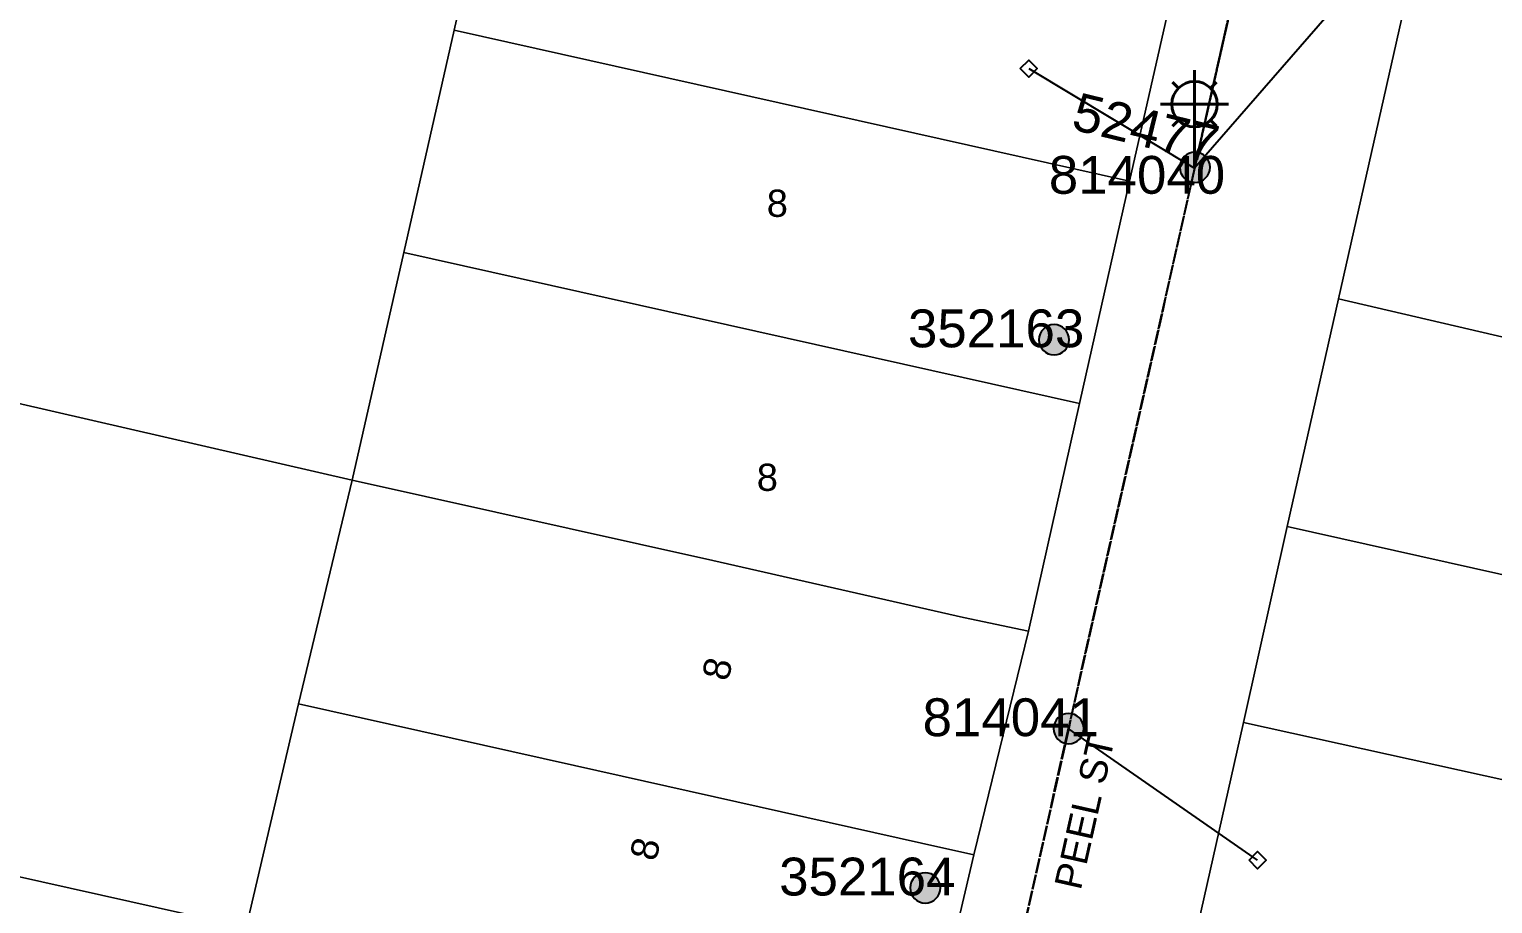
# Model space of a CAD drawing. Header units: metres. Extents: x 311347 to 316656, y 6252667 to 6255486.
# Drawn here: x 314664.5 to 314761.2, y 6254896.4 to 6254954.2 of the extents above; entities that cross this region are included whole.
import ezdxf
from ezdxf.enums import TextEntityAlignment as Align

# ---------------------------------------------------------------- set-up
doc = ezdxf.new("R2010")
doc.units = ezdxf.units.M
doc.linetypes.add('Cable Exist OH', pattern=[1, 1, 0])
doc.layers.get('0').update_dxf_attribs({"color": 6})
for name, color, linetype, lineweight in [('Cadastre Buildings_SP_EXT', 9, 'Continuous', 5), ('Cadastre Land Parcels_SP_EXT', 9, 'Continuous', 5), ('Cadastre Roads_SP_EXT', 7, 'Continuous', 5)]:
    doc.layers.add(name, color=color, linetype=linetype, lineweight=lineweight)
for name, color, linetype in [('Equip_SP_SL_EXT', 7, 'Continuous'), ('Mains_HV_EXT', 7, 'Continuous'), ('Mains_LV_EXT', 7, 'Continuous'), ('Mains_SL_EXT', 7, 'Continuous'), ('Services_SP_EXT', 7, 'Continuous'), ('SupportsOH_SP_TR_HV_LV_SL_EXT', 7, 'Continuous')]:
    doc.layers.add(name, color=color, linetype=linetype)
doc.styles.add('iecARIAL', font='arial.ttf', dxfattribs={"height": 2})
doc.styles.add('POLE_LABEL', font='arial.ttf')
doc.styles.get("Standard").update_dxf_attribs({"font": 'arial.ttf'})

# ---------------------------------------------------------------- blocks, each defined once
blk = doc.blocks.new('SL_LANTERN_EXT')
at = {"lineweight": 40}
for p, q in [((0, 1.968), (0, 6.468)), ((-1.459, 5.676), (-1.061, 5.278)), ((1.458, 5.676), (1.06, 5.278)), ((-2.25, 4.218), (2.25, 4.218)), ((-1.459, 2.759), (-1.061, 3.157)), ((1.458, 2.759), (1.06, 3.157)), ((0, 0), (0, 2.721))]:
    blk.add_line(p, q, dxfattribs=at)
blk.add_circle((0, 4.218), 1.5, dxfattribs=at)
at = {"style": 'iecARIAL', "flags": 8}
blk.add_attdef('ASSET_NUM', (1.5, 1.5), '', height=2.5, dxfattribs=at)
for tag, p, height, flags in [('CONSTRUCTED_VOLTAGE', (0.981, -0.653), 0.2, 9), ('CONTROL_TYPE', (0.981, -0.853), 0.2, 9), ('LANTERN_PURPOSE', (0.981, -1.053), 0.2, 9), ('LNUMBER', (2.181, -3.253), 2.5, 8), ('OPERATING_VOLTAGE', (0.981, -1.653), 0.2, 9), ('ORIENTATION', (0.981, -1.853), 0.2, 9), ('OWNED_BY', (0.981, -2.053), 0.2, 9), ('LANTERN_TYPE', (0.981, -1.253), 0.2, 9), ('NO_PHASES', (0.981, -1.453), 0.2, 9), ('STATE', (0.981, -2.253), 0.2, 9), ('CEXIST', (0.981, -2.653), 0.2, 9), ('CNEW', (0.981, -2.853), 0.2, 9), ('CNUMBER', (0.981, -3.053), 0.2, 9), ('USAGE', (0.981, -2.453), 0.2, 9), ('CREMOVE', (0.981, -3.253), 0.2, 9), ('CREPLACE', (0.981, -3.453), 0.2, 9), ('LKINGHEIGHT', (0.981, -3.653), 0.2, 9), ('LBRACKET', (0.981, -3.853), 0.2, 9), ('LBRACKETVOCAB', (0.981, -4.053), 0.2, 9), ('LCATEGORY', (0.981, -4.253), 0.2, 9), ('LCHARGE1', (0.981, -4.453), 0.2, 9), ('LCHARGE1PERCENT', (0.981, -4.653), 0.2, 9), ('LCHARGE2', (0.981, -4.853), 0.2, 9), ('LCHARGE2PERCENT', (0.981, -5.053), 0.2, 9), ('LCHARGE3', (0.981, -5.253), 0.2, 9), ('LCHARGE3PERCENT', (0.981, -5.453), 0.2, 9), ('LEXIST', (0.981, -5.653), 0.2, 9), ('LLAMP', (0.981, -5.853), 0.2, 9), ('LLAMPVOCAB', (0.981, -6.053), 0.2, 9), ('LMAST', (0.981, -6.253), 0.2, 9), ('LMASTVOCAB', (0.981, -6.453), 0.2, 9), ('LNEW', (0.981, -6.653), 0.2, 9), ('LANTNUMBER', (0.981, -6.853), 0.2, 9), ('LOUTREACH', (0.981, -7.253), 0.2, 9), ('LOUTREACHVOCAB', (0.981, -7.453), 0.2, 9), ('LRATECODE', (0.981, -7.653), 0.2, 9), ('LREMOVE', (0.981, -7.853), 0.2, 9), ('LREPLACE', (0.981, -8.053), 0.2, 9), ('LTYPE', (0.981, -8.253), 0.2, 9), ('LTYPEVOCAB', (0.981, -8.453), 0.2, 9), ('LEGEND', (0.981, -8.653), 0.2, 9), ('LOCATION', (0.981, -8.853), 0.2, 9), ('STREETNAME', (0.981, -9.253), 0.2, 9), ('SUBURB', (0.981, -9.453), 0.2, 1), ('NOTES', (0.981, -9.053), 0.2, 9)]:
    blk.add_attdef(tag, p, '', height=height, dxfattribs=dict(flags=flags))
blk = doc.blocks.new('CCP_EXT')
at = {"flags": 9}
for tag, p in [('STATE', (0, -1.8)), ('USAGE', (0, -1.2)), ('LEGEND', (0, -1.4)), ('LIFE_SUPPORT', (0, -1.6)), ('NOTES', (0, -2))]:
    blk.add_attdef(tag, text='', height=0.2, dxfattribs=at).set_placement(p, align=Align.MIDDLE_LEFT)
blk.add_wipeout([(0, 0.566), (0.566, 0), (0, -0.566), (-0.566, 0)])
blk.add_lwpolyline([(-0.566, 0), (0, 0.566), (0.566, 0), (0, -0.566), (-0.566, 0)])
at = {"flags": 1}
blk.add_attdef('Z', (0, 0), '', height=0.2, dxfattribs=at)
at = {"flags": 9}
for tag, p in [('CCP_TYPE', (0, 0)), ('OPERATING_VOLTAGE', (0, -0.6)), ('ORIENTATION', (0, -0.8)), ('OWNED_BY', (0, -1)), ('CONSTRUCTED_VOLTAGE', (0, -0.2)), ('NO_PHASES', (0, -0.4))]:
    blk.add_attdef(tag, text='', height=0.2, dxfattribs=at).set_placement(p, align=Align.MIDDLE_LEFT)
blk = doc.blocks.new('POLE_EXT')
blk.add_hatch(color=256).paths.add_polyline_path([(-1, 0, 1), (1, 0, 1)])
blk.add_lwpolyline([(-1, 0, 1), (1, 0, 1)], format="xyb", close=True)
for tag, height, flags, p in [('pNumber', 2.5, 8, (-17.84, 2.067)), ('OWNED_BY', 0.2, 9, (1.355, -0.4)), ('SPECIAL_USE', 0.2, 9, (1.355, -0.8)), ('STATE', 0.2, 9, (1.355, -1)), ('PARENT', 0.2, 9, (1.355, -0.6)), ('cLV', 0.2, 9, (1.355, -1.4)), ('cHV', 0.2, 9, (1.355, -2)), ('hDepth', 0.2, 9, (1.355, -1.6)), ('hDia', 0.2, 9, (1.355, -1.8)), ('USAGE', 0.2, 9, (1.355, -1.2)), ('LBRACKET', 0.2, 9, (1.355, -2.2)), ('LExisting', 0.2, 9, (1.355, -2.4)), ('LANTNUMBER', 0.2, 9, (1.355, -2.6)), ('LOther', 0.2, 9, (1.355, -2.8)), ('LRemove', 0.2, 9, (1.355, -3)), ('cLinedev', 0.2, 9, (1.355, -3.4)), ('pExisting', 0.2, 9, (1.355, -3.8)), ('LEGEND', 0.2, 9, (1.355, -3.2)), ('LOCATION', 0.2, 9, (1.355, -3.6)), ('pFooting', 0.2, 9, (1.355, -4.4)), ('pNew', 0.2, 9, (1.355, -4.6)), ('PFNUMBER', 0.2, 9, (1.355, -4)), ('NEWPFNUMBER', 0.2, 9, (1.355, -4.2)), ('pRelocate', 0.2, 9, (1.355, -5)), ('pRemove', 0.2, 9, (1.355, -5.2)), ('pReplace', 0.2, 9, (1.355, -5.4)), ('pStay', 0.2, 9, (1.355, -5.6)), ('pType', 0.2, 9, (1.355, -5.8)), ('cspan', 0.2, 9, (1.355, -6)), ('STREETNAME', 0.2, 9, (1.355, -6.2)), ('SUBURB', 0.2, 9, (1.355, -6.4)), ('NOTES', 0.2, 9, (1.355, -6.6)), ('MAINTAINED_BY', 0.2, 9, (1.355, -6.814)), ('OPERATED_BY', 0.2, 9, (1.355, -7.014))]:
    blk.add_attdef(tag, text='', height=height, dxfattribs=dict(flags=flags)).set_placement(p, align=Align.MIDDLE_LEFT)
at = {"style": 'POLE_LABEL'}
for tag, height, flags, p in [('ASSET_NUM', 2.5, 8, (2, 2)), ('STRUCTURE_PLANT_NUMBER', 0.2, 9, (1.355, 0.028)), ('STREET_CODE', 0.2, 9, (1.355, -0.2))]:
    blk.add_attdef(tag, text='', height=height, dxfattribs=dict(at, flags=flags)).set_placement(p, align=Align.MIDDLE_LEFT)
at = {"flags": 1}
blk.add_attdef('Z', (1.355, -7.328), '', height=0.2, dxfattribs=at)

msp = doc.modelspace()

# ---------------------------------------------------------------- linework, layer by layer
at = {"layer": 'Cadastre Buildings_SP_EXT', "linetype": 'Continuous'}
msp.add_lwpolyline([(314685.79, 6254924.399), (314641.266, 6254934.631), (314637.832, 6254919.429), (314634.52, 6254904.747), (314678.791, 6254894.863), (314682.235, 6254909.617), (314685.79, 6254924.399)], close=True, dxfattribs=at)
at = {"layer": 'Cadastre Land Parcels_SP_EXT', "linetype": 'Continuous'}
for points in [[(314765.476, 6255000.724), (314750.959, 6254936.375), (314780.968, 6254929.406), (314765.476, 6255000.724)], [(314695.942, 6254969.217), (314666.127, 6254975.905), (314651.328, 6254979.226), (314647.918, 6254964.112), (314641.266, 6254934.631), (314685.79, 6254924.399), (314689.204, 6254939.444), (314692.523, 6254954.113), (314695.942, 6254969.217)], [(314710.72, 6254965.903), (314695.942, 6254969.217), (314692.523, 6254954.113), (314737.159, 6254944.142), (314740.566, 6254959.212), (314725.704, 6254962.544), (314710.72, 6254965.903)], [(314737.159, 6254944.142), (314692.523, 6254954.113), (314689.204, 6254939.444), (314733.85, 6254929.461), (314737.159, 6254944.142)], [(314733.85, 6254929.461), (314689.204, 6254939.444), (314685.79, 6254924.399), (314709.631, 6254919.098), (314726.19, 6254915.328), (314730.484, 6254914.419), (314733.85, 6254929.461)], [(314780.968, 6254929.406), (314750.959, 6254936.375), (314747.581, 6254921.333), (314784.501, 6254913.082), (314780.968, 6254929.406)], [(314730.484, 6254914.419), (314726.19, 6254915.329), (314709.631, 6254919.097), (314685.79, 6254924.399), (314682.235, 6254909.617), (314700.478, 6254905.553), (314723.41, 6254900.423), (314726.873, 6254899.665), (314730.484, 6254914.419)], [(314784.501, 6254913.082), (314747.581, 6254921.333), (314744.684, 6254908.403), (314787.698, 6254898.905), (314784.501, 6254913.082)], [(314726.873, 6254899.665), (314723.41, 6254900.423), (314700.478, 6254905.553), (314682.235, 6254909.617), (314678.791, 6254894.863), (314723.406, 6254884.894), (314726.873, 6254899.665)], [(314787.698, 6254898.905), (314744.684, 6254908.403), (314740.879, 6254891.467), (314791.818, 6254879.978), (314787.698, 6254898.905)], [(314678.791, 6254894.863), (314634.52, 6254904.747), (314631.184, 6254889.967), (314675.492, 6254880.103), (314678.791, 6254894.863)]]:
    msp.add_lwpolyline(points, close=True, dxfattribs=at)
at = {"layer": 'Mains_LV_EXT', "linetype": 'Cable Exist OH'}
for points in [[(314755.318, 6255006.674), (314741.452, 6254945.011)], [(314741.452, 6254945.011), (314733.104, 6254908.002)], [(314733.104, 6254908.002), (314725.616, 6254874.597)]]:
    msp.add_lwpolyline(points, dxfattribs=at)
at = {"layer": 'Mains_SL_EXT', "linetype": 'Cable Exist OH'}
for points in [[(314741.452, 6254945.011), (314755.318, 6255006.674)], [(314741.452, 6254945.011), (314733.104, 6254908.002), (314725.623, 6254874.631)]]:
    msp.add_lwpolyline(points, dxfattribs=at)
at = {"layer": 'Services_SP_EXT'}
msp.add_lwpolyline([(314759.577, 6254965.824), (314741.452, 6254945.011)], dxfattribs=at)

# ---------------------------------------------------------------- block references
at = {"layer": 'Equip_SP_SL_EXT'}
ref = msp.add_blockref('SL_LANTERN_EXT', (314741.452, 6254945.011), dxfattribs=at)
ref.add_attrib('ASSET_NUM', '52477', dxfattribs={"layer": '0', "height": 2.5, "rotation": 346.28998, "style": 'iecARIAL'}).set_placement((314742.952, 6254946.511), align=Align.MIDDLE_RIGHT)
at = {"layer": 'SupportsOH_SP_TR_HV_LV_SL_EXT'}
ref = msp.add_blockref('POLE_EXT', (314741.474, 6254945.064), dxfattribs=at)
ref.add_attrib('ASSET_NUM', '814040', dxfattribs={"layer": '0', "height": 2.5, "style": 'POLE_LABEL'}).set_placement((314743.474, 6254945.814), align=Align.TOP_RIGHT)
ref = msp.add_blockref('POLE_EXT', (314732.168, 6254933.674), dxfattribs=at)
ref.add_attrib('ASSET_NUM', '352163', dxfattribs={"layer": '0', "height": 2.5, "style": 'POLE_LABEL'}).set_placement((314734.168, 6254934.424), align=Align.MIDDLE_RIGHT)
ref = msp.add_blockref('POLE_EXT', (314733.134, 6254907.991), dxfattribs=at)
ref.add_attrib('ASSET_NUM', '814041', dxfattribs={"layer": '0', "height": 2.5, "style": 'POLE_LABEL'}).set_placement((314735.134, 6254908.741), align=Align.MIDDLE_RIGHT)
ref = msp.add_blockref('POLE_EXT', (314723.657, 6254897.469), dxfattribs=at)
ref.add_attrib('ASSET_NUM', '352164', dxfattribs={"layer": '0', "height": 2.5, "style": 'POLE_LABEL'}).set_placement((314725.657, 6254898.219), align=Align.MIDDLE_RIGHT)

# ---------------------------------------------------------------- texts
at = {"layer": 'Cadastre Land Parcels_SP_EXT'}
for p in [(314713.184, 6254941.79), (314712.525, 6254923.691)]:
    msp.add_text('8', height=1.8, dxfattribs=at).set_placement(p)
for rotation, p in [(77.31236, (314710.636, 6254911.063)), (77.30207, (314705.866, 6254899.169))]:
    msp.add_text('8', height=1.8, rotation=rotation, dxfattribs=at).set_placement(p)
at = {"layer": 'Cadastre Roads_SP_EXT'}
msp.add_text('PEEL ST', height=1.8, rotation=77.32812, dxfattribs=at).set_placement((314733.926, 6254897.256))

# ---------------------------------------------------------------- next in the draw order: block references
at = {"layer": 'Services_SP_EXT'}
for p in [(314730.491, 6254951.579), (314745.619, 6254899.299)]:
    msp.add_blockref('CCP_EXT', p, dxfattribs=at)

# ---------------------------------------------------------------- next in the draw order: linework, layer by layer
at = {"layer": 'Cadastre Roads_SP_EXT', "linetype": 'Continuous'}
msp.add_lwpolyline([(314765.476, 6255000.724), (314756.79, 6255002.43), (314750.543, 6255003.656), (314740.566, 6254959.212), (314737.159, 6254944.143), (314733.85, 6254929.461), (314730.484, 6254914.419), (314726.873, 6254899.665), (314723.406, 6254884.894), (314720.104, 6254870.076), (314716.751, 6254855.046), (314713.422, 6254840.115), (314709.105, 6254820.947), (314717.737, 6254819.019), (314723.977, 6254817.624), (314727.383, 6254832.321), (314730.668, 6254846.497), (314734.171, 6254861.613), (314737.731, 6254877.448), (314740.879, 6254891.467), (314744.684, 6254908.403), (314747.581, 6254921.333), (314750.959, 6254936.375), (314765.476, 6255000.724)], close=True, dxfattribs=at)
at = {"layer": 'Mains_HV_EXT', "linetype": 'Cable Exist OH'}
msp.add_lwpolyline([(314748.709, 6254977.261), (314741.474, 6254945.064), (314733.134, 6254907.991), (314725.616, 6254874.597)], dxfattribs=at)
at = {"layer": 'Services_SP_EXT'}
for points in [[(314730.491, 6254951.579), (314741.452, 6254945.011)], [(314745.619, 6254899.299), (314733.104, 6254908.002)]]:
    msp.add_lwpolyline(points, dxfattribs=at)

doc.saveas('drawing.dxf')
